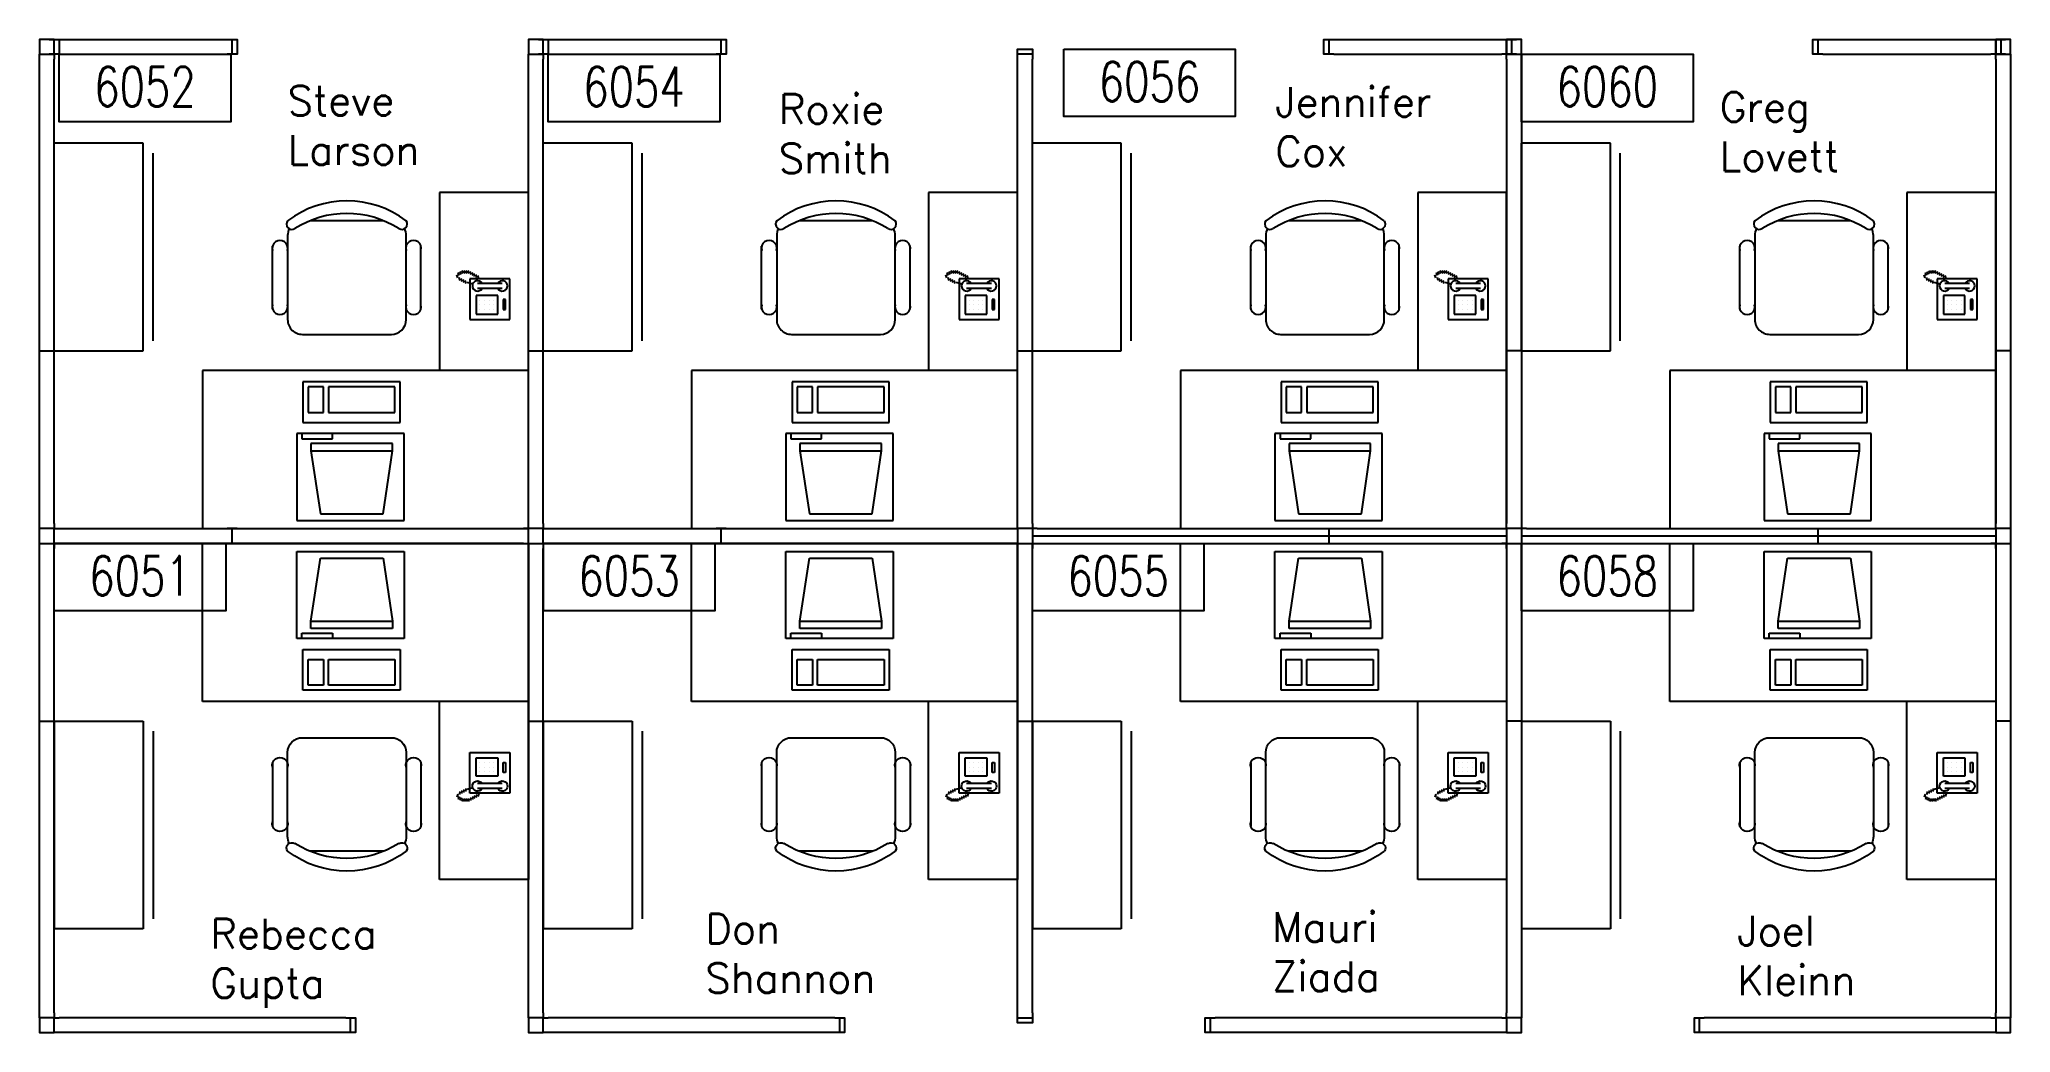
# Model space of a CAD drawing. Header units: millimetres. Extents: x 2510 to 2909, y 1477 to 1678.
import ezdxf
from ezdxf.enums import TextEntityAlignment as Align

# ---------------------------------------------------------------- set-up
doc = ezdxf.new("R2010")
doc.units = ezdxf.units.MM
for name, color, linetype in [('CHAIRS', 4, 'Continuous'), ('CPU', 6, 'Continuous'), ('EMPLOYEE', 1, 'Continuous'), ('FURNITURE', 3, 'Continuous'), ('PANELS_201', 6, 'Continuous'), ('PHONES', 4, 'Continuous'), ('RMNUM', 40, 'Continuous')]:
    doc.layers.add(name, color=color, linetype=linetype)
doc.styles.add('ARCHITXT', font='simplex.shx')
doc.styles.add('ROMANS', font='romans', dxfattribs={"width": 0.75, "height": 8})

# ---------------------------------------------------------------- blocks, each defined once
blk = doc.blocks.new('RMNUM')
at = {"layer": 'RMNUM'}
blk.add_lwpolyline([(-16.33354, 6.674702), (18.388073, 6.674702), (18.388073, -6.982766), (-16.33354, -6.982766), (-16.33354, 6.674702)], dxfattribs=at)
at = {"layer": 'RMNUM', "style": 'ROMANS', "width": 0.75}
blk.add_attdef('NUMBER', text='', height=8, dxfattribs=at).set_placement((1.027267, 0.114097), align=Align.MIDDLE_CENTER)
blk = doc.blocks.new('CHAIR7')
for p, q in [((20, 12), (3, 12)), ((5.12, 15.04), (17.88, 15.04)), ((0, 9), (0, -9)), ((23, -7.44), (23, 7.44)), ((3, -12), (20, -12)), ((5.12, -15), (17.88, -15))]:
    blk.add_line(p, q)
for centre, radius, start, end in [((3, 9), 3, 90, 180), ((5.56, 13.54), 1.56, 73.7398, 286.2602), ((17.44, 13.54), 1.56, 253.7398, 106.2602), ((20, 9), 3, 62.4156, 90), ((22.34, 11.12), 1.1, 53.3099, 212.0274), ((7, 0), 20, 323.1301, 36.8699), ((4.82, 0), 19.64, 327.5758, 32.4242), ((3, -9), 3, 180, 270), ((5.56, -13.5), 1.56, 73.7398, 286.2602), ((17.44, -13.5), 1.56, 253.7398, 106.2602), ((20, -9), 3, 270, 297.5844), ((22.34, -11.12), 1.1, 147.9726, 306.6901)]:
    blk.add_arc(centre, radius, start, end)
blk = doc.blocks.new('DESK2')
for p, q in [((33, 0), (-33, 0)), ((-33, 0), (-33, -68)), ((33, -32), (33, 0)), ((-33, -32), (33, -32)), ((-15, -68), (-15, -32)), ((-33, -68), (-15, -68))]:
    blk.add_line(p, q)
blk = doc.blocks.new('FC42X18D')
for p, q in [((-21, 0), (-21, -18)), ((-21, 0), (21, 0)), ((21, -18), (21, 0)), ((-21, -18), (21, -18)), ((-19, -20), (19, -20))]:
    blk.add_line(p, q)
blk = doc.blocks.new('RECTANG')
for p, q in [((1, 1), (0, 1)), ((0, 1), (0, 0)), ((1, 0), (1, 1)), ((0, 0), (1, 0))]:
    blk.add_line(p, q)
blk = doc.blocks.new('FNPHONE')
for p, q in [((-7.29, 6.54), (-7.29, 1.54)), ((-6.29, 6.54), (-6.29, 1.54)), ((-3.87, 4.85), (-3.87, 4.85)), ((-2.94, 4.85), (-2.94, 4.85)), ((-2, 4.85), (-2, 4.85)), ((-9.1, 0.22), (-9.7, 0.02)), ((-8.9, 0.62), (-9.5, 0.42)), ((-8.7, 1.02), (-9.3, 0.82)), ((-8.5, 1.42), (-9.1, 1.22)), ((-8.3, 1.82), (-8.9, 1.62)), ((-7.14, 0.56), (-7.5, -0.58)), ((-3.87, 3.91), (-3.87, 3.91)), ((-3.87, 2.97), (-3.87, 2.97)), ((-3.87, 2.03), (-3.87, 2.03)), ((-2.94, 3.91), (-2.94, 3.91)), ((-2.94, 2.97), (-2.94, 2.97)), ((-2.94, 2.03), (-2.94, 2.03)), ((-2, 3.91), (-2, 3.91)), ((-2, 2.97), (-2, 2.97)), ((-2, 2.03), (-2, 2.03)), ((-9.3, -0.18), (-9.9, -0.38)), ((-9.3, -0.58), (-9.9, -0.78)), ((-9.3, -0.98), (-9.9, -1.18)), ((-9.3, -1.38), (-9.9, -1.58)), ((-9.1, -1.78), (-9.7, -1.98)), ((-8.9, -2.18), (-9.5, -2.38)), ((-8.43, -2.46), (-9.03, -2.66)), ((-7.9, -1.98), (-8.5, -2.18)), ((-7.7, -1.58), (-8.3, -1.78)), ((-7.5, -1.18), (-8.1, -1.38)), ((-7.3, -0.78), (-7.9, -0.98))]:
    blk.add_line(p, q)
for centre, start, end in [((-6.79, 6.54), 298.4915, 241.5085), ((-6.79, 1.54), 118.4915, 61.5085)]:
    blk.add_arc(centre, 1.05, start, end)
for p, xscale, yscale, zscale in [((-8.21, 0), 8.20528234483245, 8.104073169521023, 8.20528234483245), ((-4.81, 1.25), 3.75, 4.375, 3.75), ((-4.03, 6.72), 2.03125, 0.46875, 2.03125)]:
    blk.add_blockref('RECTANG', p, dxfattribs=dict(xscale=xscale, yscale=yscale, zscale=zscale))
blk = doc.blocks.new('IBMAT', base_point=(61, 306))
for p, q in [((75, 307), (75, 306)), ((81, 307), (75, 307)), ((81, 306), (81, 307))]:
    blk.add_line(p, q)
at = {"xscale": 21, "yscale": 17, "zscale": 21}
blk.add_blockref('RECTANG', (61, 306), dxfattribs=at)
blk = doc.blocks.new('KEYBOARD', base_point=(60, 294))
for p, xscale, yscale, zscale in [((60, 294), 19, 8, 19), ((61, 295), 13, 5, 13), ((75, 295), 3, 5, 3)]:
    blk.add_blockref('RECTANG', p, dxfattribs=dict(xscale=xscale, yscale=yscale, zscale=zscale))
blk = doc.blocks.new('COMPUTER')
for p, q in [((-6.64, 16.23), (-8.5, 3.5)), ((6.08, 16.23), (-6.64, 16.23)), ((8, 3.5), (6.08, 16.23)), ((-8.5, 3.5), (-8.5, 2.04)), ((8, 3.5), (-8.5, 3.5)), ((-8.5, 2.04), (8, 2.04)), ((8, 2.04), (8, 3.5))]:
    blk.add_line(p, q)
at = {"xscale": 1.033846153846154, "yscale": 1.033846153846154, "zscale": 1.033846153846154}
for name, p in [('IBMAT', (-10.86, 0)), ('KEYBOARD', (-10.05, -10.5))]:
    blk.add_blockref(name, p, dxfattribs=at)

msp = doc.modelspace()

# ---------------------------------------------------------------- linework, layer by layer
at = {"layer": 'PANELS_201', "linetype": 'Continuous'}
for p, q in [((2513.46, 1675.47), (2513.46, 1678.47)), ((2612.46, 1675.47), (2612.46, 1678.47)), ((2808.46, 1678.47), (2808.46, 1675.47)), ((2907.46, 1678.47), (2907.46, 1675.47)), ((2514.46, 1579.47), (2548.46, 1579.47)), ((2548.46, 1576.47), (2514.46, 1576.47)), ((2550.46, 1579.47), (2608.46, 1579.47)), ((2608.46, 1576.47), (2550.46, 1576.47)), ((2613.46, 1579.47), (2647.46, 1579.47)), ((2647.46, 1576.47), (2613.46, 1576.47)), ((2649.46, 1579.47), (2707.46, 1579.47)), ((2707.46, 1576.47), (2649.46, 1576.47))]:
    msp.add_line(p, q, dxfattribs=at)
for points in [[(2513.46, 1678.47), (2510.46, 1678.47), (2510.46, 1675.47)], [(2512.46, 1678.47), (2513.46, 1678.47), (2514.46, 1678.47), (2514.46, 1675.47), (2512.46, 1675.47)], [(2514.46, 1675.47), (2513.46, 1675.47), (2513.46, 1678.47), (2514.46, 1678.47)], [(2514.46, 1678.47), (2548.46, 1678.47)], [(2548.46, 1678.47), (2549.46, 1678.47), (2550.46, 1678.47), (2550.46, 1675.47), (2548.46, 1675.47)], [(2549.46, 1675.47), (2549.46, 1678.47)], [(2612.46, 1678.47), (2609.46, 1678.47), (2609.46, 1675.47)], [(2611.46, 1678.47), (2612.46, 1678.47), (2613.46, 1678.47), (2613.46, 1675.47), (2611.46, 1675.47)], [(2613.46, 1675.47), (2612.46, 1675.47), (2612.46, 1678.47), (2613.46, 1678.47)], [(2613.46, 1678.47), (2647.46, 1678.47)], [(2647.46, 1678.47), (2648.46, 1678.47), (2649.46, 1678.47), (2649.46, 1675.47), (2647.46, 1675.47)], [(2648.46, 1675.47), (2648.46, 1678.47)], [(2708.46, 1674.47), (2708.46, 1675.47), (2708.46, 1676.47), (2711.46, 1676.47), (2711.46, 1674.47)], [(2772.46, 1675.47), (2771.46, 1675.47), (2770.46, 1675.47), (2770.46, 1678.47), (2772.46, 1678.47)], [(2771.46, 1678.47), (2771.46, 1675.47)], [(2772.46, 1678.47), (2806.46, 1678.47)], [(2806.46, 1678.47), (2807.46, 1678.47), (2807.46, 1675.47), (2806.46, 1675.47)], [(2809.46, 1675.47), (2808.46, 1675.47), (2807.46, 1675.47), (2807.46, 1678.47), (2809.46, 1678.47)], [(2810.46, 1675.47), (2810.46, 1678.47), (2807.46, 1678.47)], [(2871.46, 1675.47), (2870.46, 1675.47), (2869.46, 1675.47), (2869.46, 1678.47), (2871.46, 1678.47)], [(2870.46, 1678.47), (2870.46, 1675.47)], [(2871.46, 1678.47), (2905.46, 1678.47)], [(2905.46, 1678.47), (2906.46, 1678.47), (2906.46, 1675.47), (2905.46, 1675.47)], [(2908.46, 1675.47), (2907.46, 1675.47), (2906.46, 1675.47), (2906.46, 1678.47), (2908.46, 1678.47)], [(2909.46, 1675.47), (2909.46, 1678.47), (2906.46, 1678.47)], [(2510.46, 1674.47), (2510.46, 1675.47), (2513.46, 1675.47), (2513.46, 1674.47)], [(2510.46, 1616.47), (2510.46, 1674.47)], [(2513.46, 1616.47), (2513.46, 1674.47)], [(2514.46, 1675.47), (2548.46, 1675.47)], [(2609.46, 1674.47), (2609.46, 1675.47), (2612.46, 1675.47), (2612.46, 1674.47)], [(2609.46, 1616.47), (2609.46, 1674.47)], [(2612.46, 1616.47), (2612.46, 1674.47)], [(2613.46, 1675.47), (2647.46, 1675.47)], [(2711.46, 1675.47), (2708.46, 1675.47)], [(2708.46, 1616.47), (2708.46, 1674.47)], [(2711.46, 1616.47), (2711.46, 1674.47)], [(2772.46, 1675.47), (2806.46, 1675.47)], [(2807.46, 1674.47), (2807.46, 1675.47), (2810.46, 1675.47), (2810.46, 1674.47)], [(2807.46, 1674.47), (2807.46, 1616.47)], [(2810.46, 1674.47), (2810.46, 1616.47)], [(2871.46, 1675.47), (2905.46, 1675.47)], [(2906.46, 1674.47), (2906.46, 1675.47), (2909.46, 1675.47), (2909.46, 1674.47)], [(2906.46, 1674.47), (2906.46, 1616.47)], [(2909.46, 1674.47), (2909.46, 1616.47)], [(2510.46, 1614.47), (2510.46, 1616.47)], [(2513.46, 1614.47), (2513.46, 1616.47)], [(2609.46, 1614.47), (2609.46, 1616.47)], [(2612.46, 1614.47), (2612.46, 1616.47)], [(2708.46, 1614.47), (2708.46, 1616.47)], [(2711.46, 1614.47), (2711.46, 1616.47)], [(2807.46, 1616.47), (2807.46, 1614.47)], [(2810.46, 1616.47), (2810.46, 1614.47)], [(2906.46, 1616.47), (2906.46, 1614.47)], [(2909.46, 1616.47), (2909.46, 1614.47)], [(2510.46, 1615.47), (2513.46, 1615.47)], [(2510.46, 1580.47), (2510.46, 1614.47)], [(2513.46, 1580.47), (2513.46, 1614.47)], [(2609.46, 1615.47), (2612.46, 1615.47)], [(2609.46, 1580.47), (2609.46, 1614.47)], [(2612.46, 1580.47), (2612.46, 1614.47)], [(2708.46, 1615.47), (2711.46, 1615.47)], [(2708.46, 1580.47), (2708.46, 1614.47)], [(2711.46, 1580.47), (2711.46, 1614.47)], [(2810.46, 1615.47), (2807.46, 1615.47)], [(2807.46, 1614.47), (2807.46, 1580.47)], [(2810.46, 1614.47), (2810.46, 1580.47)], [(2909.46, 1615.47), (2906.46, 1615.47)], [(2906.46, 1614.47), (2906.46, 1580.47)], [(2909.46, 1614.47), (2909.46, 1580.47)], [(2513.46, 1580.47), (2513.46, 1579.47), (2510.46, 1579.47), (2510.46, 1580.47)], [(2612.46, 1580.47), (2612.46, 1579.47), (2609.46, 1579.47), (2609.46, 1580.47)], [(2711.46, 1580.47), (2711.46, 1579.47), (2708.46, 1579.47), (2708.46, 1580.47)], [(2810.46, 1580.47), (2810.46, 1579.47), (2807.46, 1579.47), (2807.46, 1580.47)], [(2909.46, 1580.47), (2909.46, 1579.47), (2906.46, 1579.47), (2906.46, 1580.47)], [(2510.46, 1576.47), (2510.46, 1579.47)], [(2510.46, 1575.47), (2510.46, 1576.47), (2513.46, 1576.47), (2513.46, 1575.47)], [(2514.46, 1576.47), (2513.46, 1576.47), (2513.46, 1579.47), (2514.46, 1579.47)], [(2550.46, 1579.47), (2548.46, 1579.47)], [(2550.46, 1576.47), (2548.46, 1576.47)], [(2549.46, 1576.47), (2549.46, 1579.47)], [(2608.46, 1576.47), (2609.46, 1576.47), (2609.46, 1579.47), (2608.46, 1579.47)], [(2609.46, 1575.47), (2609.46, 1576.47), (2612.46, 1576.47), (2612.46, 1575.47)], [(2613.46, 1576.47), (2612.46, 1576.47), (2612.46, 1579.47), (2613.46, 1579.47)], [(2649.46, 1579.47), (2647.46, 1579.47)], [(2649.46, 1576.47), (2647.46, 1576.47)], [(2648.46, 1576.47), (2648.46, 1579.47)], [(2707.46, 1579.47), (2708.46, 1579.47), (2708.46, 1576.47), (2707.46, 1576.47)], [(2708.46, 1575.47), (2708.46, 1576.47), (2711.46, 1576.47), (2711.46, 1575.47)], [(2712.46, 1579.47), (2711.46, 1579.47), (2711.46, 1576.47), (2712.46, 1576.47)], [(2711.46, 1577.97), (2771.46, 1577.97)], [(2712.46, 1579.47), (2770.46, 1579.47)], [(2712.46, 1576.47), (2770.46, 1576.47)], [(2770.46, 1579.47), (2772.46, 1579.47)], [(2770.46, 1576.47), (2772.46, 1576.47)], [(2771.46, 1579.47), (2771.46, 1576.47)], [(2771.46, 1577.97), (2807.46, 1577.97)], [(2772.46, 1579.47), (2806.46, 1579.47)], [(2772.46, 1576.47), (2806.46, 1576.47)], [(2806.46, 1579.47), (2807.46, 1579.47), (2807.46, 1576.47), (2806.46, 1576.47)], [(2807.46, 1575.47), (2807.46, 1576.47), (2810.46, 1576.47), (2810.46, 1575.47)], [(2811.46, 1579.47), (2810.46, 1579.47), (2810.46, 1576.47), (2811.46, 1576.47)], [(2810.46, 1577.97), (2870.46, 1577.97)], [(2811.46, 1579.47), (2869.46, 1579.47)], [(2811.46, 1576.47), (2869.46, 1576.47)], [(2869.46, 1579.47), (2871.46, 1579.47)], [(2869.46, 1576.47), (2871.46, 1576.47)], [(2870.46, 1579.47), (2870.46, 1576.47)], [(2870.46, 1577.97), (2906.46, 1577.97)], [(2871.46, 1579.47), (2905.46, 1579.47)], [(2871.46, 1576.47), (2905.46, 1576.47)], [(2905.46, 1579.47), (2906.46, 1579.47), (2906.46, 1576.47), (2905.46, 1576.47)], [(2906.46, 1575.47), (2906.46, 1576.47), (2909.46, 1576.47), (2909.46, 1575.47)], [(2909.46, 1579.47), (2909.46, 1576.47)], [(2510.46, 1541.47), (2510.46, 1575.47)], [(2513.46, 1541.47), (2513.46, 1575.47)], [(2609.46, 1541.47), (2609.46, 1575.47)], [(2612.46, 1541.47), (2612.46, 1575.47)], [(2708.46, 1541.47), (2708.46, 1575.47)], [(2711.46, 1541.47), (2711.46, 1575.47)], [(2807.46, 1575.47), (2807.46, 1541.47)], [(2810.46, 1575.47), (2810.46, 1541.47)], [(2906.46, 1575.47), (2906.46, 1541.47)], [(2909.46, 1575.47), (2909.46, 1541.47)], [(2510.46, 1539.47), (2510.46, 1541.47)], [(2510.46, 1540.47), (2513.46, 1540.47)], [(2513.46, 1539.47), (2513.46, 1541.47)], [(2609.46, 1539.47), (2609.46, 1541.47)], [(2609.46, 1540.47), (2612.46, 1540.47)], [(2612.46, 1539.47), (2612.46, 1541.47)], [(2708.46, 1539.47), (2708.46, 1541.47)], [(2708.46, 1540.47), (2711.46, 1540.47)], [(2711.46, 1539.47), (2711.46, 1541.47)], [(2807.46, 1541.47), (2807.46, 1539.47)], [(2810.46, 1540.47), (2807.46, 1540.47)], [(2810.46, 1541.47), (2810.46, 1539.47)], [(2906.46, 1541.47), (2906.46, 1539.47)], [(2909.46, 1540.47), (2906.46, 1540.47)], [(2909.46, 1541.47), (2909.46, 1539.47)], [(2510.46, 1481.47), (2510.46, 1539.47)], [(2513.46, 1481.47), (2513.46, 1539.47)], [(2609.46, 1481.47), (2609.46, 1539.47)], [(2612.46, 1481.47), (2612.46, 1539.47)], [(2708.46, 1481.47), (2708.46, 1539.47)], [(2711.46, 1481.47), (2711.46, 1539.47)], [(2807.46, 1539.47), (2807.46, 1481.47)], [(2810.46, 1539.47), (2810.46, 1481.47)], [(2906.46, 1539.47), (2906.46, 1481.47)], [(2909.46, 1539.47), (2909.46, 1481.47)], [(2513.46, 1481.47), (2513.46, 1480.47), (2510.46, 1480.47), (2510.46, 1481.47)], [(2510.46, 1480.47), (2510.46, 1477.47), (2513.46, 1477.47)], [(2514.46, 1477.47), (2513.46, 1477.47), (2513.46, 1480.47), (2514.46, 1480.47)], [(2572.46, 1480.47), (2514.46, 1480.47)], [(2572.46, 1480.47), (2573.46, 1480.47), (2574.46, 1480.47), (2574.46, 1477.47), (2572.46, 1477.47)], [(2573.46, 1477.47), (2573.46, 1480.47)], [(2612.46, 1481.47), (2612.46, 1480.47), (2609.46, 1480.47), (2609.46, 1481.47)], [(2609.46, 1480.47), (2609.46, 1477.47), (2612.46, 1477.47)], [(2613.46, 1477.47), (2612.46, 1477.47), (2612.46, 1480.47), (2613.46, 1480.47)], [(2671.46, 1480.47), (2613.46, 1480.47)], [(2671.46, 1480.47), (2672.46, 1480.47), (2673.46, 1480.47), (2673.46, 1477.47), (2671.46, 1477.47)], [(2672.46, 1477.47), (2672.46, 1480.47)], [(2711.46, 1481.47), (2711.46, 1480.47), (2711.46, 1479.47), (2708.46, 1479.47), (2708.46, 1481.47)], [(2708.46, 1480.47), (2711.46, 1480.47)], [(2748.46, 1477.47), (2747.46, 1477.47), (2746.46, 1477.47), (2746.46, 1480.47), (2748.46, 1480.47)], [(2747.46, 1480.47), (2747.46, 1477.47)], [(2806.46, 1480.47), (2748.46, 1480.47)], [(2806.46, 1480.47), (2807.46, 1480.47), (2807.46, 1477.47), (2806.46, 1477.47)], [(2810.46, 1481.47), (2810.46, 1480.47), (2807.46, 1480.47), (2807.46, 1481.47)], [(2807.46, 1477.47), (2810.46, 1477.47), (2810.46, 1480.47)], [(2847.46, 1477.47), (2846.46, 1477.47), (2845.46, 1477.47), (2845.46, 1480.47), (2847.46, 1480.47)], [(2846.46, 1480.47), (2846.46, 1477.47)], [(2905.46, 1480.47), (2847.46, 1480.47)], [(2905.46, 1480.47), (2906.46, 1480.47), (2906.46, 1477.47), (2905.46, 1477.47)], [(2909.46, 1481.47), (2909.46, 1480.47), (2906.46, 1480.47), (2906.46, 1481.47)], [(2906.46, 1477.47), (2909.46, 1477.47), (2909.46, 1480.47)], [(2572.46, 1477.47), (2514.46, 1477.47)], [(2671.46, 1477.47), (2613.46, 1477.47)], [(2806.46, 1477.47), (2748.46, 1477.47)], [(2905.46, 1477.47), (2847.46, 1477.47)]]:
    msp.add_lwpolyline(points, dxfattribs=at)

# ---------------------------------------------------------------- block references
for p, values in [((2734.14, 1669.82), {'NUMBER': '6056'}), ((2530.8, 1668.79), {'NUMBER': '6052'}), ((2629.8, 1668.79), {'NUMBER': '6054'}), ((2826.8, 1668.79), {'NUMBER': '6060'}), ((2529.8, 1569.79), {'NUMBER': '6051'}), ((2628.8, 1569.79), {'NUMBER': '6053'}), ((2727.8, 1569.79), {'NUMBER': '6055'}), ((2826.8, 1569.79), {'NUMBER': '6058'})]:
    msp.add_blockref('RMNUM', p).add_auto_attribs(values)
at = {"layer": 'CHAIRS', "lineweight": -3, "rotation": 89.99999999999999}
for p in [(2572.7, 1618.78), (2671.7, 1618.78), (2770.7, 1618.78), (2869.7, 1618.78)]:
    msp.add_blockref('CHAIR7', p, dxfattribs=at)
at = {"layer": 'CHAIRS', "lineweight": -3, "xscale": -1, "rotation": 90}
for p in [(2572.7, 1537.15), (2671.7, 1537.15), (2770.7, 1537.15), (2869.7, 1537.15)]:
    msp.add_blockref('CHAIR7', p, dxfattribs=at)
at = {"layer": 'CPU', "lineweight": -3, "rotation": 180}
for p in [(2573.41, 1598.7), (2672.41, 1598.7), (2771.41, 1598.7), (2870.41, 1598.7)]:
    msp.add_blockref('COMPUTER', p, dxfattribs=at)
at = {"layer": 'CPU', "lineweight": -3, "xscale": -1}
for p in [(2573.41, 1557.24), (2672.41, 1557.24), (2771.41, 1557.24), (2870.41, 1557.24)]:
    msp.add_blockref('COMPUTER', p, dxfattribs=at)
at = {"layer": 'FURNITURE', "lineweight": -3}
for name, p, rotation in [('FC42X18D', (2513.46, 1636.47), 89.99999999999999), ('FC42X18D', (2612.46, 1636.47), 89.99999999999999), ('FC42X18D', (2711.46, 1636.47), 89.99999999999999), ('FC42X18D', (2810.46, 1636.47), 89.99999999999999), ('DESK2', (2576.46, 1579.47), 180), ('DESK2', (2675.46, 1579.47), 180), ('DESK2', (2774.46, 1579.47), 180), ('DESK2', (2873.46, 1579.47), 180)]:
    msp.add_blockref(name, p, dxfattribs=dict(at, rotation=rotation))
at = {"layer": 'FURNITURE', "lineweight": -3, "xscale": -1}
for p in [(2576.46, 1576.47), (2675.46, 1576.47), (2774.46, 1576.47), (2873.46, 1576.47)]:
    msp.add_blockref('DESK2', p, dxfattribs=at)
at = {"layer": 'FURNITURE', "lineweight": -3, "xscale": -1, "rotation": 90}
for p in [(2513.46, 1519.47), (2612.46, 1519.47), (2711.46, 1519.47), (2810.46, 1519.47)]:
    msp.add_blockref('FC42X18D', p, dxfattribs=at)
at = {"layer": 'PHONES', "lineweight": -3, "rotation": 270}
for p in [(2597.61, 1621.8), (2696.61, 1621.8), (2795.61, 1621.8), (2894.61, 1621.8)]:
    msp.add_blockref('FNPHONE', p, dxfattribs=at)
at = {"layer": 'PHONES', "lineweight": -3, "xscale": -1, "rotation": 270}
for p in [(2597.61, 1534.14), (2696.61, 1534.14), (2795.61, 1534.14), (2894.61, 1534.14)]:
    msp.add_blockref('FNPHONE', p, dxfattribs=at)

# ---------------------------------------------------------------- texts
at = {"layer": 'EMPLOYEE', "lineweight": -3, "char_height": 6, "attachment_point": 1, "style": 'ARCHITXT'}
for s, insert, width in [('\\A1;Steve\\PLarson', (2560.7, 1669.07), 24.4379), ('\\A1;Jennifer\\PCox', (2760.63, 1668.83), 29.7094), ('\\A1;Roxie\\PSmith', (2660.13, 1667.4), 20.4802), ('\\A1;Greg\\PLovett', (2850.61, 1667.81), 22.1583), ('\\A1;Rebecca\\PGupta', (2545.07, 1500.47), 32.0668), ('\\A1;Don\\PShannon', (2645.25, 1501.49), 32.6071), ('\\A1;Mauri\\PZiada', (2759.97, 1501.84), 20.4434), ('\\A1;Joel\\PKleinn', (2854.16, 1501.07), 22.1091)]:
    msp.add_mtext(s, dxfattribs=dict(at, insert=insert, width=width))

doc.saveas('drawing.dxf')
